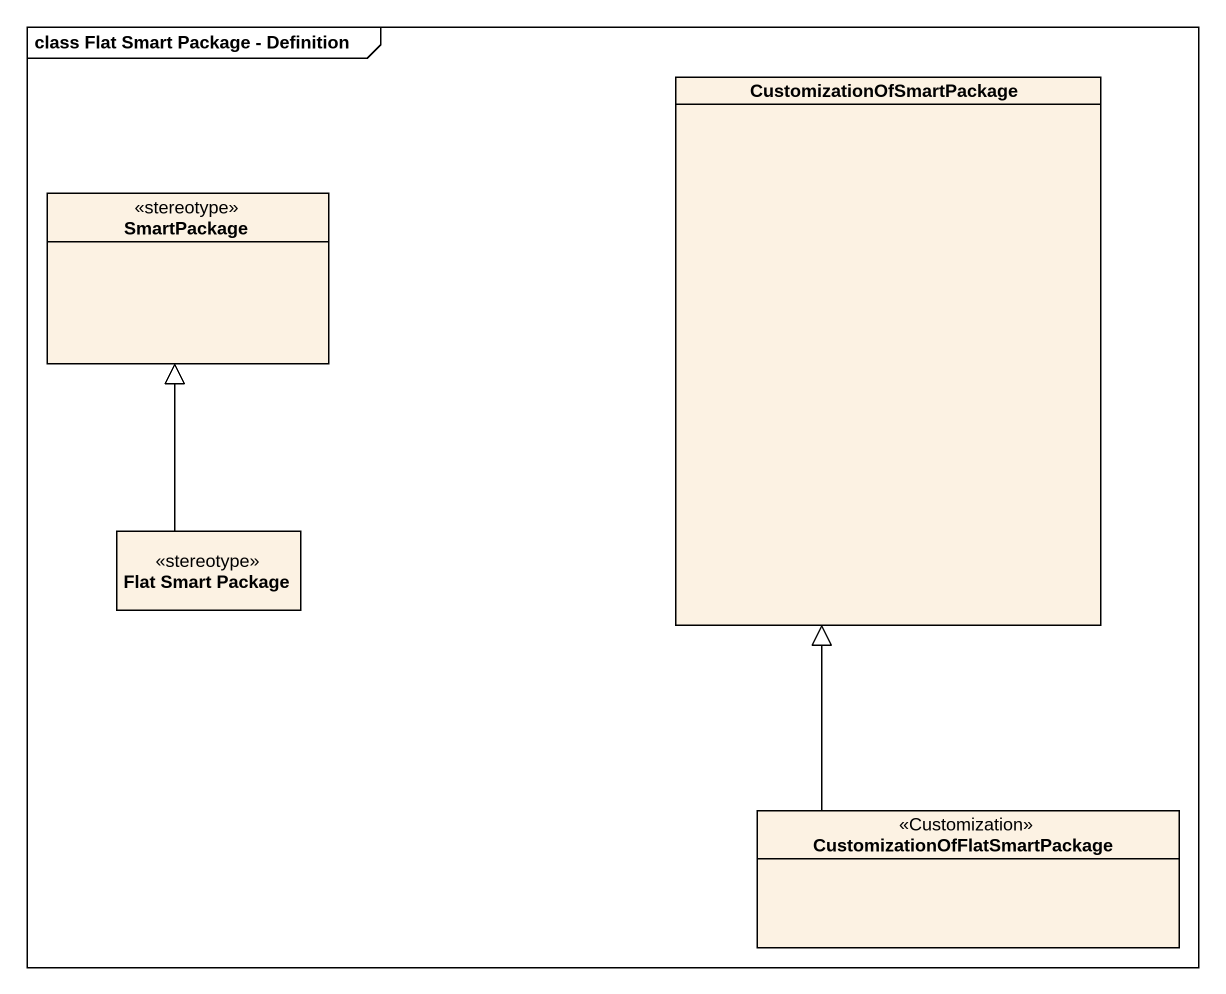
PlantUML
@startuml
mainframe class Flat Smart Package - Definition
hide circle
hide empty members
class CustomizationOfSmartPackage
class SmartPackage <<stereotype>>
class "Flat Smart Package" as Flat_Smart_Package <<stereotype>>
class "CustomizationOfFlatSmartPackage" as CustomizationOfFlatSmartPack <<Customization>>
Flat_Smart_Package -up-|> SmartPackage
CustomizationOfFlatSmartPack -up-|> CustomizationOfSmartPackage
@enduml
